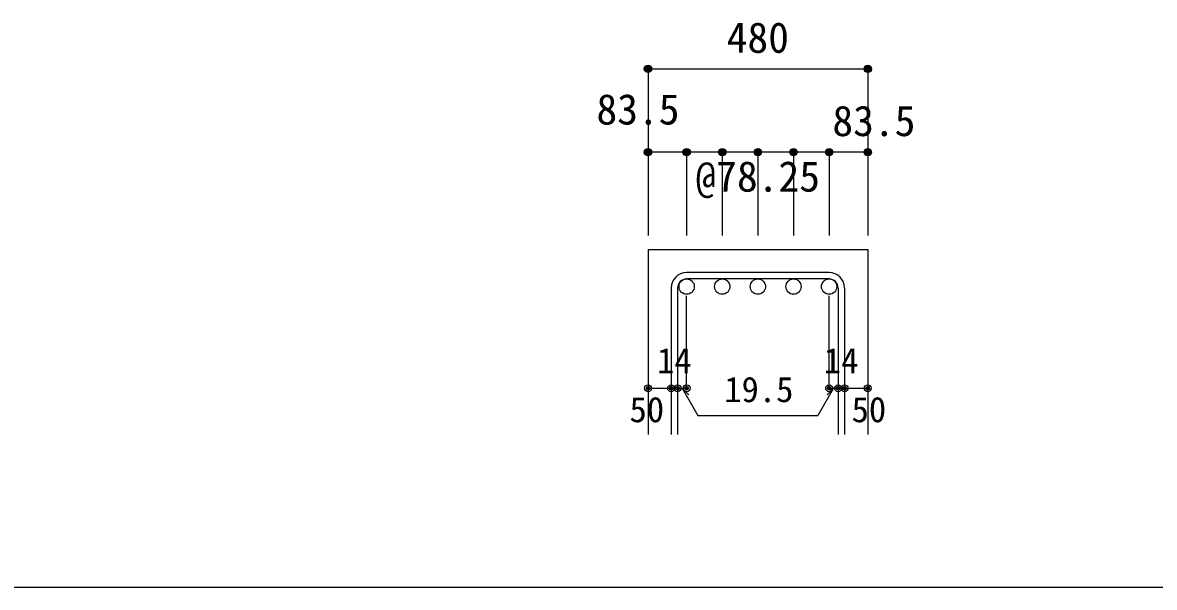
# Model space of a CAD drawing. Units: millimetres at full size, sheet at 1:30; details may follow other scales. Extents: x -5973 to 5954, y -4195 to 4201.
# Drawn here: x -1037 to 1409, y 3 to 1223 of the extents above; entities that cross this region are included whole.
import ezdxf
from ezdxf.enums import TextEntityAlignment as Align

# ---------------------------------------------------------------- set-up
doc = ezdxf.new("R2010")
doc.units = ezdxf.units.MM
doc.header["$LTSCALE"] = 30
doc.header["$PDMODE"] = 32
doc.header["$PDSIZE"] = 15
for name, color, linetype in [('0-1_躯体線', 2, 'Continuous'), ('0-5_基礎梁筋', 7, 'Continuous'), ('0-6_スタラップ筋', 7, 'Continuous'), ('0-D_寸法', 4, 'Continuous'), ('F-0_枠', 6, 'Continuous')]:
    doc.layers.add(name, color=color, linetype=linetype)
doc.styles.add('ＭＳ ゴシック', font='')
doc.styles.get('ＭＳ ゴシック').set_extended_font_data('MS Gothic')

msp = doc.modelspace()

# ---------------------------------------------------------------- linework, layer by layer
at = {"layer": '0-1_躯体線'}
for p, q in [((314.94, 733.3), (314.94, 333.3)), ((314.94, 733.3), (789.94, 733.3)), ((789.94, 733.3), (789.94, 333.3))]:
    msp.add_line(p, q, dxfattribs=at)
at = {"layer": '0-5_基礎梁筋', "color": 3}
for centre in [(398.44, 652.8), (475.44, 652.8), (552.44, 652.8), (629.44, 652.8), (706.44, 652.8)]:
    msp.add_circle(centre, 16.5, dxfattribs=at)
at = {"layer": '0-6_スタラップ筋'}
for p, q in [((706.44, 683.3), (398.44, 683.3)), ((706.44, 669.3), (398.44, 669.3)), ((364.94, 649.8), (364.94, 333.3)), ((378.94, 649.8), (378.94, 333.3)), ((725.94, 649.8), (725.94, 333.3)), ((739.94, 649.8), (739.94, 333.3))]:
    msp.add_line(p, q, dxfattribs=at)
for centre, radius, start, end in [((398.44, 649.8), 33.5, 90, 180), ((398.44, 649.8), 19.5, 90, 180), ((706.44, 649.8), 33.5, 0, 90), ((706.44, 649.8), 19.5, 0, 90)]:
    msp.add_arc(centre, radius, start, end, dxfattribs=at)
at = {"layer": '0-D_寸法'}
for p, q in [((314.94, 1123.3), (314.94, 943.3)), ((314.94, 1123.3), (789.94, 1123.3)), ((314.94, 1123.3), (789.94, 1123.3)), ((789.94, 1123.3), (789.94, 943.3)), ((398.44, 943.3), (314.94, 943.3)), ((314.94, 943.3), (314.94, 763.3)), ((552.44, 943.3), (398.44, 943.3)), ((398.44, 943.3), (398.44, 763.3)), ((475.44, 943.3), (475.44, 763.3)), ((706.44, 943.3), (552.44, 943.3)), ((552.44, 943.3), (552.44, 763.3)), ((629.44, 943.3), (629.44, 763.3)), ((789.94, 943.3), (706.44, 943.3)), ((706.44, 943.3), (706.44, 763.3)), ((789.94, 943.3), (789.94, 763.3)), ((398.44, 433.3), (398.44, 632.63)), ((706.44, 433.3), (706.44, 632.63)), ((314.94, 433.3), (364.94, 433.3)), ((364.94, 433.3), (398.44, 433.3)), ((388.69, 433.3), (402.83, 419.16)), ((388.69, 433.3), (422.91, 374.02)), ((716.19, 433.3), (681.96, 374.02)), ((716.19, 433.3), (702.04, 419.16)), ((706.44, 433.3), (789.94, 433.3)), ((725.94, 433.3), (739.94, 433.3)), ((422.91, 374.02), (681.96, 374.02))]:
    msp.add_line(p, q, dxfattribs=at)
msp.add_lwpolyline([(789.94, 1123.3), (789.94, 943.3), (789.94, 763.3)], dxfattribs=at)
for centre, radius in [((314.94, 1123.3), 8), ((314.94, 1123.3), 7.2), ((314.94, 1123.3), 6.4), ((314.94, 1123.3), 5.6), ((314.94, 1123.3), 4.8), ((314.94, 1123.3), 4), ((314.94, 1123.3), 3.2), ((314.94, 1123.3), 2.4), ((789.94, 1123.3), 8), ((789.94, 1123.3), 7.2), ((789.94, 1123.3), 6.4), ((789.94, 1123.3), 5.6), ((789.94, 1123.3), 4.8), ((789.94, 1123.3), 4), ((789.94, 1123.3), 3.2), ((789.94, 1123.3), 2.4), ((314.94, 1123.3), 1.6), ((314.94, 1123.3), 0.8), ((789.94, 1123.3), 1.6), ((789.94, 1123.3), 0.8), ((314.94, 943.3), 8), ((314.94, 943.3), 7.2), ((314.94, 943.3), 6.4), ((314.94, 943.3), 5.6), ((314.94, 943.3), 4.8), ((314.94, 943.3), 4), ((314.94, 943.3), 3.2), ((314.94, 943.3), 2.4), ((314.94, 943.3), 1.6), ((314.94, 943.3), 0.8), ((398.44, 943.3), 8), ((398.44, 943.3), 7.2), ((398.44, 943.3), 6.4), ((398.44, 943.3), 5.6), ((398.44, 943.3), 4.8), ((398.44, 943.3), 4), ((398.44, 943.3), 3.2), ((398.44, 943.3), 2.4), ((398.44, 943.3), 1.6), ((398.44, 943.3), 0.8), ((475.44, 943.3), 8), ((475.44, 943.3), 7.2), ((475.44, 943.3), 6.4), ((475.44, 943.3), 5.6), ((475.44, 943.3), 4.8), ((475.44, 943.3), 4), ((475.44, 943.3), 3.2), ((475.44, 943.3), 2.4), ((475.44, 943.3), 1.6), ((475.44, 943.3), 0.8), ((552.44, 943.3), 8), ((552.44, 943.3), 7.2), ((552.44, 943.3), 6.4), ((552.44, 943.3), 5.6), ((552.44, 943.3), 4.8), ((552.44, 943.3), 4), ((552.44, 943.3), 3.2), ((552.44, 943.3), 2.4), ((552.44, 943.3), 1.6), ((552.44, 943.3), 0.8), ((629.44, 943.3), 8), ((629.44, 943.3), 7.2), ((629.44, 943.3), 6.4), ((629.44, 943.3), 5.6), ((629.44, 943.3), 4.8), ((629.44, 943.3), 4), ((629.44, 943.3), 3.2), ((629.44, 943.3), 2.4), ((629.44, 943.3), 1.6), ((629.44, 943.3), 0.8), ((706.44, 943.3), 8), ((706.44, 943.3), 7.2), ((706.44, 943.3), 6.4), ((706.44, 943.3), 5.6), ((706.44, 943.3), 4.8), ((706.44, 943.3), 4), ((706.44, 943.3), 3.2), ((706.44, 943.3), 2.4), ((706.44, 943.3), 1.6), ((706.44, 943.3), 0.8), ((789.94, 943.3), 8), ((789.94, 943.3), 7.2), ((789.94, 943.3), 6.4), ((789.94, 943.3), 5.6), ((789.94, 943.3), 4.8), ((789.94, 943.3), 4), ((789.94, 943.3), 3.2), ((789.94, 943.3), 2.4), ((789.94, 943.3), 1.6), ((789.94, 943.3), 0.8), ((314.94, 433.3), 4), ((314.94, 433.3), 3.6), ((314.94, 433.3), 3.2), ((314.94, 433.3), 2.8), ((314.94, 433.3), 2.4), ((314.94, 433.3), 2), ((314.94, 433.3), 1.6), ((314.94, 433.3), 1.2), ((314.94, 433.3), 0.8), ((314.94, 433.3), 0.4), ((364.94, 433.3), 4), ((364.94, 433.3), 3.6), ((364.94, 433.3), 3.2), ((364.94, 433.3), 2.8), ((364.94, 433.3), 2.4), ((364.94, 433.3), 2), ((364.94, 433.3), 1.6), ((364.94, 433.3), 1.2), ((364.94, 433.3), 0.8), ((364.94, 433.3), 0.4), ((378.94, 433.3), 4), ((378.94, 433.3), 3.6), ((378.94, 433.3), 3.2), ((378.94, 433.3), 2.8), ((378.94, 433.3), 2.4), ((378.94, 433.3), 2), ((378.94, 433.3), 1.6), ((378.94, 433.3), 1.2), ((378.94, 433.3), 0.8), ((378.94, 433.3), 0.4), ((398.44, 433.3), 4), ((398.44, 433.3), 3.6), ((398.44, 433.3), 3.2), ((398.44, 433.3), 2.8), ((398.44, 433.3), 2.4), ((398.44, 433.3), 2), ((398.44, 433.3), 1.6), ((398.44, 433.3), 1.2), ((398.44, 433.3), 0.8), ((398.44, 433.3), 0.4), ((706.44, 433.3), 4), ((706.44, 433.3), 3.6), ((706.44, 433.3), 3.2), ((706.44, 433.3), 2.8), ((706.44, 433.3), 2.4), ((706.44, 433.3), 2), ((706.44, 433.3), 1.6), ((706.44, 433.3), 1.2), ((706.44, 433.3), 0.8), ((706.44, 433.3), 0.4), ((725.94, 433.3), 4), ((725.94, 433.3), 3.6), ((725.94, 433.3), 3.2), ((725.94, 433.3), 2.8), ((725.94, 433.3), 2.4), ((725.94, 433.3), 2), ((725.94, 433.3), 1.6), ((725.94, 433.3), 1.2), ((725.94, 433.3), 0.8), ((725.94, 433.3), 0.4), ((739.94, 433.3), 4), ((739.94, 433.3), 3.6), ((739.94, 433.3), 3.2), ((739.94, 433.3), 2.8), ((739.94, 433.3), 2.4), ((739.94, 433.3), 2), ((739.94, 433.3), 1.6), ((739.94, 433.3), 1.2), ((739.94, 433.3), 0.8), ((739.94, 433.3), 0.4), ((789.94, 433.3), 4), ((789.94, 433.3), 3.6), ((789.94, 433.3), 3.2), ((789.94, 433.3), 2.8), ((789.94, 433.3), 2.4), ((789.94, 433.3), 2), ((789.94, 433.3), 1.6), ((789.94, 433.3), 1.2), ((789.94, 433.3), 0.8), ((789.94, 433.3), 0.4)]:
    msp.add_circle(centre, radius, dxfattribs=at)
at = {"layer": '0-D_寸法', "color": 7}
for p in [(314.94, 1123.3), (789.94, 1123.3), (314.94, 943.3), (398.44, 943.3), (475.44, 943.3), (552.44, 943.3), (629.44, 943.3), (706.44, 943.3), (789.94, 943.3), (314.94, 433.3), (364.94, 433.3), (378.94, 433.3), (398.44, 433.3), (706.44, 433.3), (725.94, 433.3), (739.94, 433.3), (789.94, 433.3)]:
    msp.add_point(p, dxfattribs=at)
at = {"layer": 'F-0_枠', "color": 2}
msp.add_line((3723.6, 2.95), (-5972.88, 2.95), dxfattribs=at)

# ---------------------------------------------------------------- texts
at = {"layer": '0-D_寸法', "style": 'ＭＳ ゴシック'}
for s, height, p in [('480', 65.98, (484.94, 1138.3)), ('83.5', 65.98, (203.44, 983.3)), ('83.5', 65.98, (713.44, 958.3)), ('@78.25', 65.98, (417.44, 838.3)), ('14', 54.99, (334.4, 448.75)), ('14', 54.99, (694.98, 448.75)), ('19.5', 54.99, (479.67, 386.67)), ('50', 54.99, (274.94, 343.3)), ('50', 54.99, (754.94, 343.3))]:
    msp.add_text(s, height=height, dxfattribs=at).set_placement(p, align=Align.BOTTOM_LEFT)

doc.saveas('drawing.dxf')
